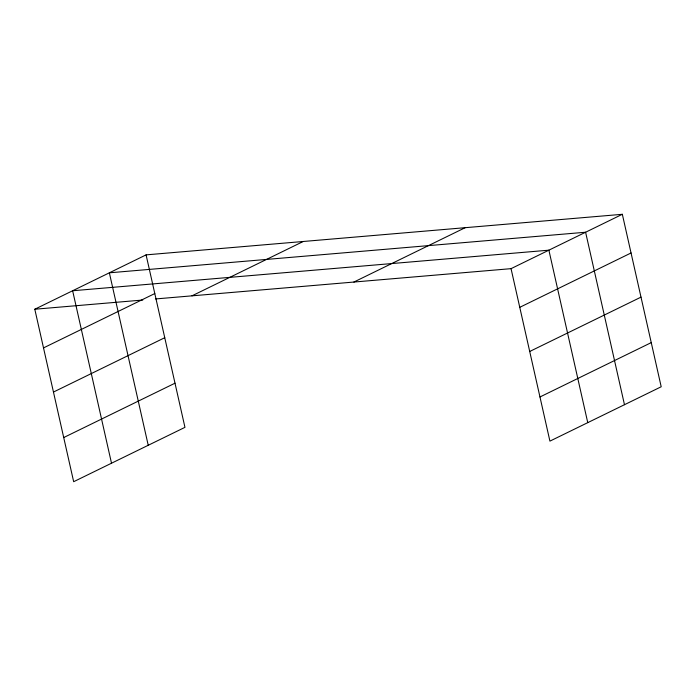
<?xml version="1.0" encoding="UTF-8"?>
<svg xmlns="http://www.w3.org/2000/svg" width="696" height="696" viewBox="0 0 696 696"><rect width="100%" height="100%" fill="white"/><g stroke="black" fill="none" stroke-linecap="round" stroke-linejoin="round"><path stroke-width="1.04" d="M146.082 254.875L184.953 427.344L73.663 481.702L34.8 309.233L146.082 254.875L622.337 214.298L661.2 386.767L549.918 441.125L511.047 268.656L622.337 214.298M43.517 347.904L154.799 293.555M191.965 295.844L303.247 241.486M53.462 392.057L164.752 337.708M353.89 282.045L465.172 227.696M63.719 437.549L175.001 383.191M519.764 307.327L631.046 252.979M529.717 351.48L640.999 297.131M539.966 396.972L651.247 342.615M34.8 309.233L142.784 300.028M155.608 298.941L511.047 268.656M624.477 404.707L585.606 232.238L109.359 272.815L148.231 445.283M587.755 422.637L548.883 250.177L72.636 290.754L111.508 463.214"/></g></svg>
